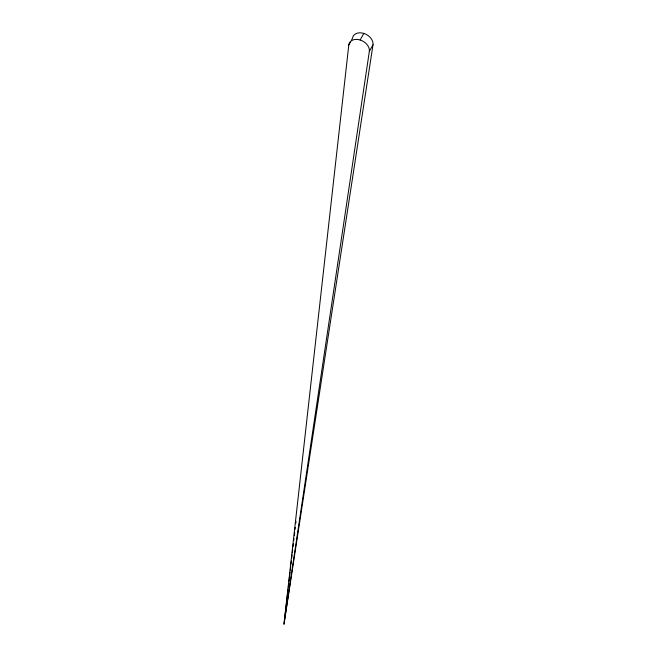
<?xml version="1.0" encoding="UTF-8"?>
<svg xmlns="http://www.w3.org/2000/svg" width="657" height="657" viewBox="0 0 657 657"><rect width="100%" height="100%" fill="white"/><g stroke="black" fill="none" stroke-linecap="round" stroke-linejoin="round"><path stroke-width="0.99" d="M350.633 41.646L348.801 44.939L283.988 624.15L373.012 44.766A10.964 7.966 29.1 0 0 364.265 33.548A10.964 7.966 29.1 0 0 352.595 37.654M288.037 589.51L283.988 624.15L369.349 51.345L373.012 44.766M288.275 587.473L288.752 583.4M288.99 581.363L290.065 572.19M290.304 570.153L290.78 566.079M291.018 564.043L291.371 560.988M291.733 557.933L292.086 554.869M292.324 552.833L292.685 549.778M293.038 546.723L293.4 543.668M293.753 540.612L293.991 538.576M294.352 535.521L294.706 532.457M295.067 529.402L295.305 527.366M295.781 523.292L296.02 521.256M351.544 40.003L352.464 38.352M348.801 44.939A10.964 7.966 29.1 0 1 360.159 39.987L363.822 33.4M360.159 39.987A10.964 7.966 29.1 0 1 369.349 51.345"/></g></svg>
